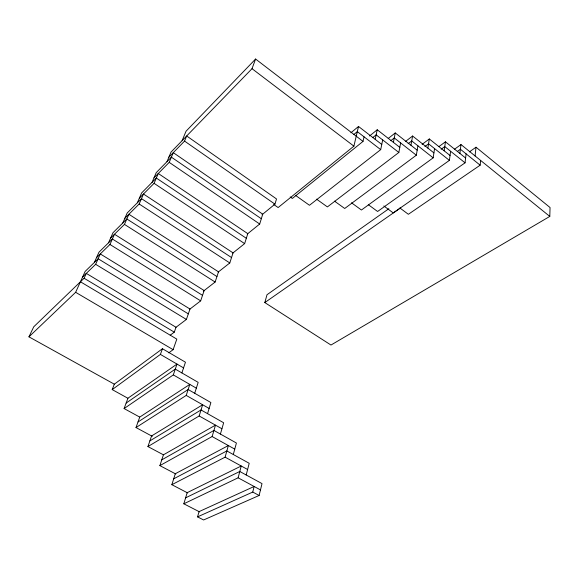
<?xml version="1.0" encoding="UTF-8"?>
<svg xmlns="http://www.w3.org/2000/svg" width="579" height="579" viewBox="0 0 579 579"><rect width="100%" height="100%" fill="white"/><g stroke="black" fill="none" stroke-linecap="round" stroke-linejoin="round"><path stroke-width="0.87" d="M388.871 208.715L267.013 294.718L264.806 302.571L330.978 345.041L549.797 216.416L550.05 207.535L476.01 147.211L469.366 151.901M399.908 207.991L408.369 214.295L480.157 165.189L480.642 160.455M475.07 155.954L476.01 147.211M383.841 205.965L393.235 212.913L465.053 162.829L466.102 153.855M459.9 153.428L460.993 144.555L549.797 216.416M368.302 204.669L377.595 211.487L449.398 160.376L450.614 151.271M444.173 150.815L445.439 141.812L465.61 158.024M351.511 202.795L361.434 210.018L433.172 157.843L434.561 148.593M427.874 148.108L429.314 138.96L450.049 155.498M334.517 201.137L344.708 208.491L416.33 155.208L417.915 145.814M410.967 145.3L412.595 136.014L433.91 152.885M316.561 199.154L327.396 206.913L398.851 152.472L400.639 142.926M393.416 142.383L395.247 132.946L417.177 150.178M295.811 195.586L309.476 205.284L380.7 149.635L382.697 139.937M375.185 139.351L377.233 129.768L399.807 147.363M290.195 196.94L292.352 198.459L363.011 141.399L364.053 136.825M273.701 204.467L278.137 207.557L353.899 146.14L358.517 126.461L381.771 144.439M197.555 516.873L252.755 492.056L254.145 486.483L199.06 511.626L197.555 516.873L203.613 519.971L259.117 495.486L262.019 483.61L239.793 471.487L185.613 497.839M246.198 474.975L249.216 463.294L226.852 450.947L173.686 478.826M183.825 503.802L238.121 477.805L241.24 466.001L187.162 492.664L183.825 503.802L199.581 511.887M233.294 454.501L236.42 443.015L213.926 430.436L161.773 459.842M171.847 484.695L225.115 457.157L228.35 445.555L175.285 473.731L171.847 484.695L187.683 492.932M220.411 434.062L223.653 422.764L201.029 409.961L149.881 440.887M159.884 465.625L212.131 436.544L215.482 425.138L163.416 454.826L159.884 465.625L175.806 474.006M262.026 214.737L274.953 204.155L276.516 198.937L186.677 135.971L184.556 141.095L168.88 157.162M207.543 413.652L210.901 402.55L188.146 389.515L138.012 421.961M147.935 446.575L199.169 415.968L202.636 404.75L151.575 435.951L147.935 446.575L163.372 454.797M247.276 234.061L259.689 224.022L262.728 214.165L173.287 152.653L169.213 162.366L154.007 177.818M232.729 253.132L244.635 243.621L247.79 233.648L158.277 173.483L154.079 183.326L139.336 198.192M194.703 393.271L198.177 382.364L175.285 369.105L126.15 403.056M136.007 427.555L186.228 395.414L189.803 384.398L139.742 417.097L136.007 427.555L152.299 436.342M218.189 272.087L229.783 262.96L233.055 252.871L143.476 194.016L139.163 204.003L124.869 218.283M203.338 291.194L215.12 282.038L218.507 271.841L128.885 214.266L124.456 224.384L110.596 238.099M181.878 372.919L185.461 362.208L162.446 348.724L114.309 384.181L112.21 389.602L127.879 398.243L177 364.075L173.309 374.902L124.101 408.571L139.691 417.068M189.355 309.519L200.66 300.863L204.163 290.557L114.49 234.242L109.959 244.483L96.519 257.648M175.567 327.605L186.387 319.442L189.999 309.034L100.297 253.942L95.651 264.306L82.631 276.928M168.757 352.843L173.128 349.673L176.812 339.113L80.423 281.778M170.226 335.19L174.293 332.151L176.016 327.265L86.293 273.382L84.085 278.246L33.748 326.802L28.95 336.84L114.273 384.159M112.21 389.602L160.405 354.413L162.446 348.724M166.984 161.664L171.029 152.074L252.017 68.684L255.592 59.029L363.011 141.399M124.101 408.571L127.93 398.272M182.124 140.646L186.054 131.201L255.592 59.029M152.053 182.385L156.214 172.658L171.391 157.162L261.317 218.739M137.332 202.816L141.609 192.959L156.33 178.05L246.321 238.28M122.806 222.966L127.199 212.985L141.479 198.648L231.535 257.554M108.49 242.84L112.985 232.736L126.83 218.963L216.937 276.574M94.363 262.439L98.958 252.22L112.384 238.997L202.534 295.348M28.95 336.84L75.639 292.308L85.127 271.442L98.141 258.755L188.32 313.869M350.91 132.772L358.517 126.461M353.834 134.494L357.301 131.628L380.7 149.635M369.518 136L377.233 129.768M372.623 137.679L376.147 134.856L398.851 152.472M388.212 138.49L395.247 132.946M390.745 140.719L394.277 137.954L416.33 155.208M405.466 141.493L412.595 136.014M408.152 143.672L411.734 140.943L433.172 157.843M422.098 144.381L429.314 138.96M424.928 146.523L428.554 143.816L449.398 160.376M438.94 146.588L445.439 141.812M441.14 149.237L444.766 146.588L465.053 162.829M454.421 149.288L460.993 144.555M457.482 151.365L460.414 149.266L480.157 165.189M264.806 302.571L400.292 208.093M252.755 492.056L259.117 495.486M238.121 477.805L260.478 489.914M225.115 457.157L247.609 469.497M212.131 436.544L234.763 449.116M199.169 415.968L221.931 428.764M186.228 395.414L209.12 408.441M173.309 374.902L196.332 388.154M160.405 354.413L183.557 367.897M75.639 292.308L173.128 349.673M84.085 278.246L174.293 332.151M95.651 264.306L186.387 319.442M109.959 244.483L200.66 300.863M124.456 224.384L215.12 282.038M139.163 204.003L229.783 262.96M154.079 183.326L244.635 243.621M169.213 162.366L259.689 224.022M184.556 141.095L274.953 204.155M252.017 68.684L353.899 146.14"/></g></svg>
